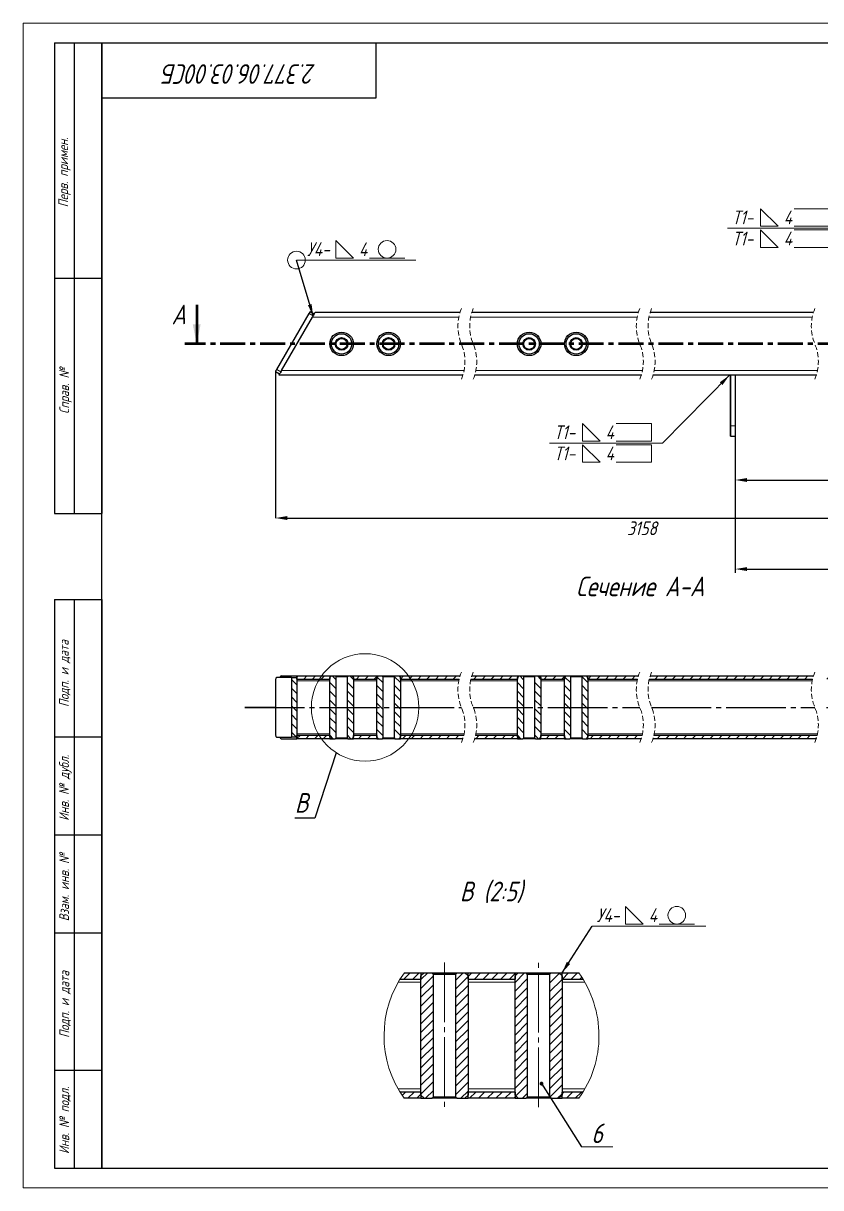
# Model space of a CAD drawing. Header units: millimetres. Extents: x 0 to 420, y -1 to 297.
# Drawn here: x 0 to 203.4, y 0 to 297 of the extents above; entities that cross this region are included whole.
import ezdxf

# ---------------------------------------------------------------- set-up
doc = ezdxf.new("R2010")
doc.units = ezdxf.units.MM
for name, pattern in [('SLD-Осевая', [19.05, 15.24, -1.27, 1.27, -1.27]), ('SLD-Сплошная', [0]), ('SLD-Тонкая-Толстая', [10.16, 6.35, -1.27, 1.27, -1.27]), ('SLD-Штриховая', [1.905, 1.27, -0.635])]:
    doc.linetypes.add(name, pattern=pattern)
doc.styles.add('SLDTEXTSTYLE0', font='', dxfattribs={"bigfont": 'bigfont'})
doc.styles.add('SLDTEXTSTYLE1', font='')
doc.styles.get('SLDTEXTSTYLE0').set_extended_font_data('ГОСТ тип А', italic=True)
doc.styles.get('SLDTEXTSTYLE1').set_extended_font_data('ГОСТ тип А', italic=True)
doc.dimstyles.new('ISO-25', dxfattribs={"dimtxt": 2.5, "dimasz": 2.5, "dimexe": 1.25, "dimexo": 0.625, "dimtad": 1, "dimtxsty": 'Standard', "dimcen": 2.5, "dimadec": 0, "dimazin": 0, "dimtfac": 1, "dimtmove": 0, "dimatfit": 3, "dimfxl": 1, "dimarcsym": 0})
doc.dimstyles.new('SLDDIMSTYLE0', dxfattribs={"dimtxt": 3.5, "dimasz": 3, "dimexe": 0, "dimexo": 0.0625, "dimgap": 0.875, "dimtad": 2, "dimdec": 0, "dimlfac": 5, "dimrnd": 1e-09, "dimzin": 12, "dimdsep": 46, "dimtxsty": 'SLDTEXTSTYLE1', "dimsah": 1, "dimcen": 0.09, "dimadec": 0, "dimazin": 3, "dimtfac": 1, "dimtofl": 0, "dimtmove": 0, "dimatfit": 3, "dimfxl": 1, "dimfrac": 2, "dimtolj": 1, "dimtzin": 12, "dimarcsym": 0})
doc.dimstyles.new('SLDDIMSTYLE2', dxfattribs={"dimtxt": 3.5, "dimasz": 3, "dimexe": 0, "dimexo": 0.0625, "dimgap": 0.875, "dimtad": 2, "dimdec": 1, "dimlfac": 5, "dimrnd": 1e-09, "dimzin": 12, "dimdsep": 46, "dimtxsty": 'SLDTEXTSTYLE1', "dimsah": 1, "dimcen": 0.09, "dimadec": 0, "dimazin": 3, "dimtfac": 1, "dimtofl": 0, "dimtmove": 0, "dimatfit": 3, "dimfxl": 1, "dimfrac": 2, "dimtolj": 1, "dimtzin": 12, "dimarcsym": 0})
doc.dimstyles.new('SLDDIMSTYLE3', dxfattribs={"dimtxt": 0.18, "dimasz": 1, "dimexe": 0, "dimexo": 0.0625, "dimgap": 0, "dimtad": 0, "dimtih": 1, "dimtoh": 1, "dimdec": 0, "dimrnd": 1e-09, "dimzin": 0, "dimdsep": 46, "dimtxsty": 'Standard', "dimblk1": 'DOT', "dimblk2": 'DOT', "dimsah": 1, "dimcen": 0.09, "dimadec": 0, "dimazin": 0, "dimtfac": 1, "dimtdec": 0, "dimtofl": 0, "dimtmove": 0, "dimatfit": 3, "dimldrblk": 'DOT', "dimfxl": 1, "dimfrac": 2, "dimtolj": 1, "dimtzin": 0, "dimarcsym": 0})
doc.dimstyles.new('SLDDIMSTYLE4', dxfattribs={"dimtxt": 0.18, "dimasz": 3, "dimexe": 0, "dimexo": 0.0625, "dimgap": 0, "dimtad": 0, "dimtih": 1, "dimtoh": 1, "dimdec": 0, "dimrnd": 1e-09, "dimzin": 0, "dimdsep": 46, "dimtxsty": 'Standard', "dimsah": 1, "dimcen": 0.09, "dimadec": 0, "dimazin": 0, "dimtfac": 3, "dimtdec": 0, "dimtofl": 0, "dimtmove": 0, "dimatfit": 3, "dimfxl": 1, "dimfrac": 2, "dimtolj": 1, "dimtzin": 0, "dimarcsym": 0})
doc.dimstyles.new('SLDDIMSTYLE6', dxfattribs={"dimtxt": 0.18, "dimasz": 3, "dimexe": 0, "dimexo": 0.0625, "dimgap": 0, "dimtad": 0, "dimtih": 1, "dimtoh": 1, "dimdec": 0, "dimrnd": 1e-09, "dimzin": 0, "dimdsep": 46, "dimtxsty": 'Standard', "dimblk1": 'NONE', "dimblk2": 'NONE', "dimsah": 1, "dimcen": 0.09, "dimadec": 0, "dimazin": 0, "dimtfac": 3, "dimtdec": 0, "dimtofl": 0, "dimtmove": 0, "dimatfit": 3, "dimldrblk": 'NONE', "dimfxl": 1, "dimfrac": 2, "dimtolj": 1, "dimtzin": 0, "dimarcsym": 0})

# ---------------------------------------------------------------- blocks, each defined once
blk = doc.blocks.new('SW_BROKEN_VIEW_0')
at = {"color": 0, "linetype": 'SLD-Сплошная'}
blk.add_line((0, 0), (0, -1.78), dxfattribs=at)
blk = doc.blocks.new('*D25')
at = {"color": 0, "linetype": 'SLD-Сплошная', "lineweight": -2, "transparency": 16777216}
for p, q in [((64.36, 206.33), (64.36, 170.81)), ((257.02, 202.96), (257.02, 170.81)), ((67.36, 170.81), (254.02, 170.81))]:
    blk.add_line(p, q, dxfattribs=at)
at = {"color": 0, "linetype": 'SLD-Сплошная', "transparency": 16777216}
for points in [[(67.36, 171.31), (67.36, 170.31), (64.36, 170.81)], [(254.02, 171.31), (254.02, 170.31), (257.02, 170.81)]]:
    blk.add_solid(points, dxfattribs=at)
at = {"layer": 'Defpoints', "color": 0, "linetype": 'SLD-Сплошная', "transparency": 16777216}
for p in [(64.36, 206.39), (257.02, 203.03), (257.02, 170.81)]:
    blk.add_point(p, dxfattribs=at)
at = {"color": 0, "linetype": 'SLD-Сплошная', "lineweight": 18, "transparency": 16777216, "insert": (157.83, 169.94), "char_height": 3.5, "attachment_point": 2, "style": 'SLDTEXTSTYLE1'}
blk.add_mtext('\\A1;3158', dxfattribs=at)
blk = doc.blocks.new('*D27')
at = {"color": 0, "linetype": 'SLD-Сплошная', "lineweight": -2, "transparency": 16777216}
for p, q in [((257.02, 202.96), (257.02, 180.51)), ((181.64, 194.27), (181.64, 180.51)), ((184.64, 180.51), (254.02, 180.51))]:
    blk.add_line(p, q, dxfattribs=at)
at = {"color": 0, "linetype": 'SLD-Сплошная', "transparency": 16777216}
for points in [[(184.64, 181.01), (184.64, 180.01), (181.64, 180.51)], [(254.02, 181.01), (254.02, 180.01), (257.02, 180.51)]]:
    blk.add_solid(points, dxfattribs=at)
at = {"layer": 'Defpoints', "color": 0, "linetype": 'SLD-Сплошная', "transparency": 16777216}
for p in [(257.02, 203.03), (181.64, 194.33), (257.02, 180.51)]:
    blk.add_point(p, dxfattribs=at)
at = {"color": 0, "linetype": 'SLD-Сплошная', "lineweight": 18, "transparency": 16777216, "insert": (226.43, 179.64), "char_height": 3.5, "attachment_point": 2, "style": 'SLDTEXTSTYLE1'}
blk.add_mtext('\\A1;1662', dxfattribs=at)
blk = doc.blocks.new('SW_SYMBOL_GWLD_FILL')
at = {"color": 0, "linetype": 'Continuous', "lineweight": 0}
for p, q in [((0, 0), (0, 1000)), ((0, 1000), (1000, 0)), ((1000, 0), (0, 0))]:
    blk.add_line(p, q, dxfattribs=at)
blk = doc.blocks.new('SW_SYMBOL_GWLD_NAA')
at = {"color": 0, "linetype": 'Continuous', "lineweight": 0}
for p, q in [((2000, 1000), (0, 1000)), ((2000, 0), (2000, 1000)), ((0, 0), (2000, 0))]:
    blk.add_line(p, q, dxfattribs=at)
blk = doc.blocks.new('SW_WELDSYMBOL_0')
at = {"color": 0, "linetype": 'SLD-Сплошная', "lineweight": 0}
blk.add_line((0, 0), (-28.84, 0), dxfattribs=at)
at = {"color": 0, "linetype": 'Continuous', "lineweight": 0, "xscale": 0.004497652582159625, "yscale": 0.004497652582159625, "zscale": 0.004497652582159625}
for name, p in [('SW_SYMBOL_GWLD_FILL', (-20.45, 0.5)), ('SW_SYMBOL_GWLD_NAA', (-11.87, 0.5)), ('SW_SYMBOL_GWLD_FILL', (-20.45, -4.9)), ('SW_SYMBOL_GWLD_NAA', (-11.87, -4.9))]:
    blk.add_blockref(name, p, dxfattribs=at)
at = {"color": 0, "linetype": 'Continuous', "lineweight": 0, "char_height": 3.5, "attachment_point": 1}
for s, insert, style in [('Т1-', (-27.66, 4.52), 'SLDTEXTSTYLE0'), ('4', (-14.54, 4.52), 'SLDTEXTSTYLE1'), ('Т1-', (-27.66, -0.88), 'SLDTEXTSTYLE0'), ('4', (-14.54, -0.88), 'SLDTEXTSTYLE1')]:
    blk.add_mtext(s, dxfattribs=dict(at, insert=insert, style=style))
blk = doc.blocks.new('SW_WELDSYMBOL_1')
at = {"color": 0, "linetype": 'SLD-Сплошная', "lineweight": 0}
blk.add_line((0, 0), (-28.84, 0), dxfattribs=at)
at = {"color": 0, "linetype": 'Continuous', "lineweight": 0, "xscale": 0.004497652582159625, "yscale": 0.004497652582159625, "zscale": 0.004497652582159625}
for name, p in [('SW_SYMBOL_GWLD_FILL', (-20.45, 0.5)), ('SW_SYMBOL_GWLD_NAA', (-11.87, 0.5)), ('SW_SYMBOL_GWLD_FILL', (-20.45, -4.9)), ('SW_SYMBOL_GWLD_NAA', (-11.87, -4.9))]:
    blk.add_blockref(name, p, dxfattribs=at)
at = {"color": 0, "linetype": 'Continuous', "lineweight": 0, "char_height": 3.5, "attachment_point": 1}
for s, insert, style in [('Т1-', (-27.66, 4.52), 'SLDTEXTSTYLE0'), ('4', (-14.54, 4.52), 'SLDTEXTSTYLE1'), ('Т1-', (-27.66, -0.88), 'SLDTEXTSTYLE0'), ('4', (-14.54, -0.88), 'SLDTEXTSTYLE1')]:
    blk.add_mtext(s, dxfattribs=dict(at, insert=insert, style=style))
blk = doc.blocks.new('SW_SYMBOL_GWLD_HEAT')
at = {"color": 0, "linetype": 'Continuous', "lineweight": 0}
blk.add_line((0, 0), (2000, 0), dxfattribs=at)
blk.add_circle((1000, 500), 500, dxfattribs=at)
blk = doc.blocks.new('SW_WELDSYMBOL_2')
at = {"color": 0, "linetype": 'SLD-Сплошная', "lineweight": 0}
blk.add_line((30.48, 0), (0, 0), dxfattribs=at)
blk.add_circle((0, 0), 2.25, dxfattribs=at)
at = {"color": 0, "linetype": 'Continuous', "lineweight": 0, "xscale": 0.004497652582159625, "yscale": 0.004497652582159625, "zscale": 0.004497652582159625}
for name, p in [('SW_SYMBOL_GWLD_FILL', (10.03, 0.5)), ('SW_SYMBOL_GWLD_HEAT', (18.61, 0.5))]:
    blk.add_blockref(name, p, dxfattribs=at)
at = {"color": 0, "linetype": 'Continuous', "lineweight": 0, "char_height": 3.5, "attachment_point": 1}
for s, insert, style in [('У4-', (2.69, 4.52), 'SLDTEXTSTYLE0'), ('4', (15.94, 4.52), 'SLDTEXTSTYLE1')]:
    blk.add_mtext(s, dxfattribs=dict(at, insert=insert, style=style))
blk = doc.blocks.new('SW_BROKEN_VIEW_1')
at = {"color": 0, "linetype": 'SLD-Осевая'}
for p, q in [((0, 0), (-7.82, 0)), ((-7.82, 0), (47.42, 0)), ((50.42, 0), (92.92, 0)), ((95.92, 0), (137.57, 0)), ((140.57, 0), (199.55, 0))]:
    blk.add_line(p, q, dxfattribs=at)
blk = doc.blocks.new('_None')
blk = doc.blocks.new('SW_HATCH_0')
at = {"color": 0, "linetype": 'SLD-Сплошная', "lineweight": 18}
for p, q in [((51.52, 31.84), (50.35, 33)), ((29.47, 16), (43.48, 30.01)), ((30.59, 16), (45.39, 30.79)), ((31.72, 16), (47.29, 31.58)), ((32.84, 16), (48.84, 32)), ((33.96, 16), (49.96, 32)), ((35.08, 16), (50.32, 31.23)), ((36.21, 16), (50.32, 30.11)), ((51.52, 29.59), (50.34, 30.77)), ((24.98, 16), (35.85, 26.86)), ((26.1, 16), (37.75, 27.65)), ((27.23, 16), (39.66, 28.44)), ((28.35, 16), (41.57, 29.22)), ((37.33, 16), (50.32, 28.99)), ((38.45, 16), (50.32, 27.87)), ((39.57, 16), (50.32, 26.74)), ((51.52, 27.35), (50.34, 28.53)), ((21.61, 16), (30.12, 24.51)), ((22.74, 16), (32.03, 25.29)), ((23.86, 16), (33.94, 26.08)), ((40.7, 16), (50.32, 25.62)), ((41.82, 16), (50.32, 24.5)), ((51.52, 25.1), (50.34, 26.28)), ((51.52, 22.86), (50.34, 24.04)), ((17.12, 16), (22.49, 21.36)), ((18.25, 16), (24.4, 22.15)), ((19.37, 16), (26.3, 22.94)), ((20.49, 16), (28.21, 23.72)), ((42.94, 16), (50.32, 23.38)), ((44.06, 16), (50.32, 22.25)), ((45.19, 16), (50.32, 21.13)), ((51.52, 20.61), (50.34, 21.79)), ((14.32, 16.56), (16.76, 19.01)), ((14.43, 17.8), (14.84, 18.21)), ((14.88, 16), (18.67, 19.79)), ((16, 16), (20.58, 20.58)), ((46.31, 16), (50.32, 20.01)), ((51.52, 18.37), (50.34, 19.55)), ((-135.68, 13.74), (-137.07, 15.13)), ((-135.68, 15.73), (-135.41, 16)), ((-133.96, 15.2), (-133.16, 16)), ((-131.72, 15.2), (-130.92, 16)), ((-129.47, 15.2), (-128.67, 16)), ((-125.7, 14.99), (-126.71, 16)), ((-121.3, 15.08), (-122.22, 16)), ((-120.49, 15.2), (-119.69, 16)), ((-118.25, 15.2), (-117.45, 16)), ((-116, 15.2), (-115.3, 15.9)), ((-113.7, 14.21), (-115.19, 15.71)), ((-109.3, 14.3), (-110.85, 15.85)), ((-109.27, 15.2), (-108.47, 16)), ((-107.02, 15.2), (-106.22, 16)), ((-104.78, 15.2), (-103.98, 16)), ((-102.53, 15.2), (-101.73, 16)), ((-100.29, 15.2), (-99.49, 16)), ((-98.04, 15.2), (-97.24, 16)), ((-95.8, 15.2), (-95, 16)), ((-90.59, 15.2), (-89.79, 16)), ((-88.35, 15.2), (-87.55, 16)), ((-86.1, 15.2), (-85.3, 16)), ((-83.86, 15.2), (-83.06, 16)), ((-81.61, 15.2), (-80.81, 16)), ((-77.85, 15), (-78.85, 16)), ((-73.45, 15.09), (-74.36, 16)), ((-72.63, 15.2), (-71.83, 16)), ((-70.39, 15.2), (-69.59, 16)), ((-68.14, 15.2), (-67.45, 15.89)), ((-65.85, 14.22), (-67.34, 15.71)), ((-61.45, 14.31), (-62.99, 15.86)), ((-61.41, 15.2), (-60.61, 16)), ((-59.16, 15.2), (-58.36, 16)), ((-56.92, 15.2), (-56.12, 16)), ((-54.67, 15.2), (-53.87, 16)), ((-52.43, 15.2), (-51.63, 16)), ((-50.18, 15.2), (-49.38, 16)), ((-44.33, 15.2), (-43.53, 16)), ((-42.08, 15.2), (-41.28, 16)), ((-39.84, 15.2), (-39.04, 16)), ((-37.59, 15.2), (-36.79, 16)), ((-35.35, 15.2), (-34.55, 16)), ((-33.1, 15.2), (-32.3, 16)), ((-30.86, 15.2), (-30.06, 16)), ((-28.61, 15.2), (-27.81, 16)), ((-26.37, 15.2), (-25.57, 16)), ((-24.12, 15.2), (-23.32, 16)), ((-21.88, 15.2), (-21.08, 16)), ((-19.63, 15.2), (-18.83, 16)), ((-17.39, 15.2), (-16.59, 16)), ((-15.14, 15.2), (-14.34, 16)), ((-12.9, 15.2), (-12.1, 16)), ((-10.65, 15.2), (-9.85, 16)), ((-8.41, 15.2), (-7.61, 16)), ((-6.16, 15.2), (-5.36, 16)), ((-0.52, 15.2), (0.28, 16)), ((1.73, 15.2), (2.53, 16)), ((3.97, 15.2), (4.77, 16)), ((6.22, 15.2), (7.02, 16)), ((8.46, 15.2), (9.26, 16)), ((10.71, 15.2), (11.51, 16)), ((12.95, 15.2), (13.75, 16)), ((15.2, 15.2), (16, 16)), ((17.45, 15.2), (18.25, 16)), ((19.69, 15.2), (20.49, 16)), ((21.94, 15.2), (22.74, 16)), ((24.18, 15.2), (24.98, 16)), ((26.43, 15.2), (27.23, 16)), ((28.67, 15.2), (29.47, 16)), ((30.92, 15.2), (31.72, 16)), ((33.16, 15.2), (33.96, 16)), ((35.41, 15.2), (36.21, 16)), ((37.65, 15.2), (38.45, 16)), ((39.9, 15.2), (40.7, 16)), ((42.14, 15.2), (42.94, 16)), ((44.39, 15.2), (45.19, 16)), ((46.63, 15.2), (47.43, 16)), ((48.88, 15.2), (49.68, 16)), ((51.52, 16.12), (50.32, 17.32)), ((51.52, 13.88), (50.34, 15.06)), ((-135.68, 11.5), (-137.07, 12.88)), ((-125.7, 12.74), (-127.3, 14.34)), ((-125.7, 10.5), (-127.3, 12.1)), ((-121.3, 12.83), (-122.9, 14.43)), ((-121.3, 10.59), (-122.9, 12.19)), ((-113.7, 11.97), (-115.3, 13.57)), ((-109.3, 12.06), (-110.9, 13.66)), ((-77.85, 12.75), (-79.45, 14.35)), ((-77.85, 10.51), (-79.45, 12.11)), ((-73.45, 12.84), (-75.05, 14.44)), ((-73.45, 10.6), (-75.05, 12.2)), ((-65.85, 11.98), (-67.45, 13.58)), ((-61.45, 12.07), (-63.05, 13.67)), ((51.52, 11.63), (50.34, 12.81)), ((-135.68, 9.25), (-137.07, 10.64)), ((-125.7, 8.25), (-127.3, 9.85)), ((-121.3, 8.34), (-122.9, 9.94)), ((-113.7, 9.72), (-115.3, 11.32)), ((-113.7, 7.48), (-115.3, 9.08)), ((-109.3, 9.81), (-110.9, 11.41)), ((-109.3, 7.57), (-110.9, 9.17)), ((-77.85, 8.26), (-79.45, 9.86)), ((-73.45, 8.35), (-75.05, 9.95)), ((-65.85, 9.73), (-67.45, 11.33)), ((-65.85, 7.49), (-67.45, 9.09)), ((-61.45, 9.82), (-63.05, 11.42)), ((-61.45, 7.58), (-63.05, 9.18)), ((51.52, 9.39), (50.34, 10.57)), ((-135.68, 7.01), (-137.07, 8.39)), ((-135.68, 4.76), (-137.07, 6.15)), ((-125.7, 6.01), (-127.3, 7.61)), ((-121.3, 6.1), (-122.9, 7.7)), ((-113.7, 5.23), (-115.3, 6.83)), ((-109.3, 5.32), (-110.9, 6.92)), ((-77.85, 6.02), (-79.45, 7.62)), ((-73.45, 6.11), (-75.05, 7.71)), ((-65.85, 5.24), (-67.45, 6.84)), ((-61.45, 5.33), (-63.05, 6.93)), ((51.52, 7.14), (50.34, 8.32)), ((51.52, 4.89), (50.34, 6.07)), ((-135.68, 2.52), (-137.07, 3.9)), ((-125.7, 3.76), (-127.3, 5.36)), ((-125.7, 1.52), (-127.3, 3.12)), ((-121.3, 3.85), (-122.9, 5.45)), ((-121.3, 1.61), (-122.9, 3.21)), ((-113.7, 2.99), (-115.3, 4.59)), ((-109.3, 3.08), (-110.9, 4.68)), ((-77.85, 3.77), (-79.45, 5.37)), ((-77.85, 1.53), (-79.45, 3.13)), ((-73.45, 3.86), (-75.05, 5.46)), ((-73.45, 1.62), (-75.05, 3.22)), ((-65.85, 3), (-67.45, 4.6)), ((-61.45, 3.09), (-63.05, 4.69)), ((51.52, 2.65), (50.34, 3.83)), ((-135.81, 0.4), (-137.07, 1.66)), ((-135.68, 0.01), (-134.89, 0.8)), ((-133.45, 0), (-132.65, 0.8)), ((-131.2, 0), (-130.4, 0.8)), ((-128.96, 0), (-128.16, 0.8)), ((-126.43, 0), (-127.3, 0.87)), ((-121.94, 0), (-122.9, 0.96)), ((-119.98, 0), (-119.18, 0.8)), ((-117.73, 0), (-116.93, 0.8)), ((-115.49, 0), (-115.3, 0.19)), ((-113.7, 0.74), (-115.3, 2.34)), ((-109.3, 0.83), (-110.9, 2.43)), ((-108.75, 0), (-107.95, 0.8)), ((-106.51, 0), (-105.71, 0.8)), ((-104.26, 0), (-103.46, 0.8)), ((-102.02, 0), (-101.22, 0.8)), ((-99.77, 0), (-98.97, 0.8)), ((-97.53, 0), (-96.73, 0.8)), ((-95.28, 0), (-94.48, 0.8)), ((-90.08, 0), (-89.28, 0.8)), ((-87.83, 0), (-87.03, 0.8)), ((-85.59, 0), (-84.79, 0.8)), ((-83.34, 0), (-82.54, 0.8)), ((-81.1, 0), (-80.3, 0.8)), ((-78.57, 0), (-79.45, 0.88)), ((-74.08, 0), (-75.05, 0.97)), ((-72.12, 0), (-71.32, 0.8)), ((-69.87, 0), (-69.07, 0.8)), ((-67.63, 0), (-67.45, 0.18)), ((-65.85, 0.75), (-67.45, 2.35)), ((-61.45, 0.84), (-63.05, 2.44)), ((-60.89, 0), (-60.09, 0.8)), ((-58.65, 0), (-57.85, 0.8)), ((-56.4, 0), (-55.6, 0.8)), ((-54.16, 0), (-53.36, 0.8)), ((-51.91, 0), (-51.11, 0.8)), ((-49.67, 0), (-48.87, 0.8)), ((-43.81, 0), (-43.01, 0.8)), ((-41.57, 0), (-40.77, 0.8)), ((-39.32, 0), (-38.52, 0.8)), ((-37.08, 0), (-36.28, 0.8)), ((-34.83, 0), (-34.03, 0.8)), ((-32.59, 0), (-31.79, 0.8)), ((-30.34, 0), (-29.54, 0.8)), ((-28.1, 0), (-27.3, 0.8)), ((-25.85, 0), (-25.05, 0.8)), ((-23.61, 0), (-22.81, 0.8)), ((-21.36, 0), (-20.56, 0.8)), ((-19.12, 0), (-18.32, 0.8)), ((-16.87, 0), (-16.07, 0.8)), ((-14.63, 0), (-13.83, 0.8)), ((-12.38, 0), (-11.58, 0.8)), ((-10.14, 0), (-9.34, 0.8)), ((-7.89, 0), (-7.09, 0.8)), ((-5.65, 0), (-4.85, 0.8)), ((-3.4, 0), (-3.12, 0.28)), ((0, 0), (0.8, 0.8)), ((2.25, 0), (3.05, 0.8)), ((4.49, 0), (5.29, 0.8)), ((6.74, 0), (7.54, 0.8)), ((8.98, 0), (9.78, 0.8)), ((11.23, 0), (12.03, 0.8)), ((13.47, 0), (14.27, 0.8)), ((14.32, -0.28), (14.59, 0)), ((14.32, -1.4), (15.72, 0)), ((14.71, -2.13), (16.84, 0)), ((15.48, -2.48), (17.96, 0)), ((15.72, 0), (16.52, 0.8)), ((16.28, -2.81), (19.08, 0)), ((17.07, -3.13), (20.21, 0)), ((17.87, -3.46), (21.33, 0)), ((17.96, 0), (18.76, 0.8)), ((18.66, -3.79), (22.45, 0)), ((19.46, -4.12), (23.57, 0)), ((20.21, 0), (21.01, 0.8)), ((20.25, -4.44), (24.7, 0)), ((21.05, -4.77), (25.82, 0)), ((21.84, -5.1), (26.94, 0)), ((22.45, 0), (23.25, 0.8)), ((22.64, -5.43), (28.06, 0)), ((23.43, -5.75), (29.19, 0)), ((24.23, -6.08), (30.31, 0)), ((24.7, 0), (25.5, 0.8)), ((25.02, -6.41), (31.43, 0)), ((25.82, -6.74), (32.55, 0)), ((26.61, -7.06), (33.68, 0)), ((26.94, 0), (27.74, 0.8)), ((27.41, -7.39), (34.8, 0)), ((28.2, -7.72), (35.92, 0)), ((29, -8.05), (37.04, 0)), ((29.19, 0), (29.99, 0.8)), ((29.79, -8.37), (38.17, 0)), ((30.59, -8.7), (39.29, 0)), ((31.38, -9.03), (40.41, 0)), ((31.43, 0), (32.23, 0.8)), ((32.18, -9.36), (41.53, 0)), ((32.97, -9.68), (42.66, 0)), ((33.68, 0), (34.48, 0.8)), ((33.77, -10.01), (43.78, 0)), ((34.56, -10.34), (44.9, 0)), ((35.36, -10.66), (46.02, 0)), ((35.92, 0), (36.72, 0.8)), ((36.15, -10.99), (47.15, 0)), ((38.17, 0), (38.97, 0.8)), ((40.41, 0), (41.21, 0.8)), ((42.66, 0), (43.46, 0.8)), ((44.9, 0), (45.7, 0.8)), ((47.15, 0), (47.95, 0.8)), ((49.39, 0), (50.19, 0.8)), ((51.52, 0.4), (50.34, 1.58)), ((36.95, -11.32), (47.79, -0.48)), ((37.74, -11.65), (48.35, -1.04)), ((38.54, -11.97), (48.92, -1.6)), ((39.33, -12.3), (49.48, -2.16)), ((40.13, -12.63), (50.04, -2.72)), ((51.52, -1.84), (50.32, -0.64)), ((51.52, -4.09), (50.32, -2.89)), ((40.93, -12.96), (50.32, -3.57)), ((41.72, -13.28), (50.32, -4.69)), ((42.52, -13.61), (50.32, -5.81)), ((51.52, -6.33), (50.34, -5.15)), ((43.31, -13.94), (50.32, -6.93)), ((44.11, -14.27), (50.32, -8.06)), ((51.52, -8.58), (50.34, -7.4)), ((44.9, -14.59), (50.32, -9.18)), ((45.7, -14.92), (50.32, -10.3)), ((46.49, -15.25), (50.32, -11.42)), ((51.52, -10.82), (50.34, -9.64)), ((47.29, -15.58), (50.32, -12.55)), ((48.08, -15.9), (50.32, -13.67)), ((49.11, -16), (50.32, -14.79)), ((51.52, -13.07), (50.34, -11.89)), ((51.52, -15.31), (50.34, -14.13)), ((50.23, -16), (50.32, -15.91)), ((50.96, -17), (50.32, -16.36))]:
    blk.add_line(p, q, dxfattribs=at)
blk = doc.blocks.new('SW_HATCH_1')
at = {"color": 0, "linetype": 'SLD-Сплошная', "lineweight": 18}
for p, q in [((0, 0), (1.6, 1.6)), ((2.25, 0), (3.85, 1.6)), ((4.35, -0.14), (6.09, 1.6)), ((4.35, -2.39), (7.55, 0.81)), ((13.15, -0.32), (15.07, 1.6)), ((13.15, -2.57), (16.35, 0.63)), ((16.35, 0.63), (17.32, 1.6)), ((17.96, 0), (19.56, 1.6)), ((20.21, 0), (21.81, 1.6)), ((22.45, 0), (24.05, 1.6)), ((24.7, 0), (26.3, 1.6)), ((26.94, 0), (28.35, 1.4)), ((28.35, -0.84), (30.79, 1.6)), ((28.35, -3.09), (31.55, 0.11)), ((37.15, -1.02), (39.66, 1.49)), ((40.41, 0), (42.01, 1.6)), ((42.66, 0), (44.26, 1.6)), ((44.9, 0), (45.36, 0.46)), ((4.35, -4.63), (7.55, -1.43)), ((13.15, -4.81), (16.35, -1.61)), ((28.35, -5.33), (31.55, -2.13)), ((37.15, -3.27), (40.35, -0.07)), ((37.15, -5.51), (40.35, -2.31)), ((4.35, -6.88), (7.55, -3.68)), ((4.35, -9.12), (7.55, -5.92)), ((13.15, -7.06), (16.35, -3.86)), ((28.35, -7.58), (31.55, -4.38)), ((37.15, -7.76), (40.35, -4.56)), ((4.35, -11.37), (7.55, -8.17)), ((13.15, -9.3), (16.35, -6.1)), ((13.15, -11.55), (16.35, -8.35)), ((28.35, -9.82), (31.55, -6.62)), ((28.35, -12.07), (31.55, -8.87)), ((37.15, -10), (40.35, -6.8)), ((4.35, -13.61), (7.55, -10.41)), ((13.15, -13.8), (16.35, -10.6)), ((28.35, -14.31), (31.55, -11.11)), ((37.15, -12.25), (40.35, -9.05)), ((37.15, -14.49), (40.35, -11.29)), ((4.35, -15.86), (7.55, -12.66)), ((13.15, -16.04), (16.35, -12.84)), ((28.35, -16.56), (31.55, -13.36)), ((37.15, -16.74), (40.35, -13.54)), ((4.35, -18.1), (7.55, -14.9)), ((4.35, -20.35), (7.55, -17.15)), ((13.15, -18.29), (16.35, -15.09)), ((13.15, -20.53), (16.35, -17.33)), ((28.35, -18.8), (31.55, -15.6)), ((37.15, -18.98), (40.35, -15.78)), ((4.35, -22.6), (7.55, -19.4)), ((13.15, -22.78), (16.35, -19.58)), ((28.35, -21.05), (31.55, -17.85)), ((28.35, -23.29), (31.55, -20.09)), ((37.15, -21.23), (40.35, -18.03)), ((37.15, -23.47), (40.35, -20.27)), ((4.35, -24.84), (7.55, -21.64)), ((13.15, -25.02), (16.35, -21.82)), ((28.35, -25.54), (31.55, -22.34)), ((37.15, -25.72), (40.35, -22.52)), ((4.35, -27.09), (7.55, -23.89)), ((4.35, -29.33), (7.55, -26.13)), ((13.15, -27.27), (16.35, -24.07)), ((13.15, -29.51), (16.35, -26.31)), ((28.35, -27.78), (31.55, -24.58)), ((37.15, -27.96), (40.35, -24.76)), ((-0.47, -29.66), (0.39, -28.8)), ((1.03, -30.4), (2.63, -28.8)), ((3.28, -30.4), (4.35, -29.33)), ((5.52, -30.4), (7.55, -28.38)), ((14.5, -30.4), (16.35, -28.56)), ((16.75, -30.4), (18.35, -28.8)), ((18.99, -30.4), (20.59, -28.8)), ((21.24, -30.4), (22.84, -28.8)), ((23.48, -30.4), (25.08, -28.8)), ((25.73, -30.4), (27.33, -28.8)), ((28.56, -29.81), (31.55, -26.83)), ((30.22, -30.4), (31.55, -29.07)), ((37.25, -30.1), (40.35, -27.01)), ((39.2, -30.4), (40.35, -29.25)), ((40.35, -29.25), (40.8, -28.8)), ((41.44, -30.4), (43.04, -28.8)), ((43.69, -30.4), (45.29, -28.8)), ((27.97, -30.4), (28.35, -30.03))]:
    blk.add_line(p, q, dxfattribs=at)
blk = doc.blocks.new('SW_NOTE_0_6')
at = {"color": 0, "linetype": 'SLD-Сплошная', "lineweight": 0}
for p, q in [((0, 0.04), (8, 0.04)), ((8, 0.04), (0, 0.04)), ((0, 0.04), (8, 0.04)), ((8, 0.04), (0, 0.04)), ((0, 0.04), (8, 0.04)), ((8, 0.04), (0, 0.04))]:
    blk.add_line(p, q, dxfattribs=at)
at = {"color": 0, "linetype": 'Continuous', "lineweight": 0, "insert": (3.97, 5.95), "char_height": 5, "attachment_point": 2, "style": 'SLDTEXTSTYLE1'}
blk.add_mtext('6', dxfattribs=at)
blk = doc.blocks.new('_Dot')
at = {"color": 0, "linetype": 'ByBlock', "lineweight": -2}
blk.add_line((-0.5, 0), (-1, 0), dxfattribs=at)
at = {"color": 0, "linetype": 'ByBlock', "const_width": 0.5}
blk.add_lwpolyline([(-0.25, 0, 1), (0.25, 0, 1)], format="xyb", close=True, dxfattribs=at)
blk = doc.blocks.new('SW_WELDSYMBOL_3')
at = {"color": 0, "linetype": 'SLD-Сплошная', "lineweight": 0}
blk.add_line((28.98, 0), (0, 0), dxfattribs=at)
at = {"color": 0, "linetype": 'Continuous', "lineweight": 0, "xscale": 0.004497652582159625, "yscale": 0.004497652582159625, "zscale": 0.004497652582159625}
for name, p in [('SW_SYMBOL_GWLD_FILL', (8.53, 0.5)), ('SW_SYMBOL_GWLD_HEAT', (17.11, 0.5))]:
    blk.add_blockref(name, p, dxfattribs=at)
at = {"color": 0, "linetype": 'Continuous', "lineweight": 0, "char_height": 3.5, "attachment_point": 1}
for s, insert, style in [('У4-', (1.19, 4.52), 'SLDTEXTSTYLE0'), ('4', (14.44, 4.52), 'SLDTEXTSTYLE1')]:
    blk.add_mtext(s, dxfattribs=dict(at, insert=insert, style=style))
blk = doc.blocks.new('*D28')
at = {"color": 0, "lineweight": -2, "transparency": 16777216}
for p, q in [((181.64, 180.51), (181.64, 156.8)), ((257.02, 180.51), (257.02, 156.8)), ((184.64, 157.8), (254.02, 157.8))]:
    blk.add_line(p, q, dxfattribs=at)
at = {"color": 0, "transparency": 16777216}
for points in [[(184.64, 158.3), (184.64, 157.3), (181.64, 157.8)], [(254.02, 158.3), (254.02, 157.3), (257.02, 157.8)]]:
    blk.add_solid(points, dxfattribs=at)
at = {"layer": 'Defpoints', "color": 0, "transparency": 16777216}
for p in [(181.64, 180.51), (257.02, 180.51), (257.02, 157.8)]:
    blk.add_point(p, dxfattribs=at)
at = {"color": 0, "transparency": 16777216, "insert": (219.33, 161.88), "char_height": 3.5, "attachment_point": 5}
blk.add_mtext('75,4', dxfattribs=at)

msp = doc.modelspace()

# ---------------------------------------------------------------- linework, layer by layer
at = {"color": 7, "linetype": 'SLD-Сплошная', "lineweight": 18}
for p, q in [((0, 297), (420, 297)), ((0, 297), (0, 0)), ((0, 0), (420, 0))]:
    msp.add_line(p, q, dxfattribs=at)
at = {"color": 7, "linetype": 'SLD-Сплошная', "lineweight": 25}
for p, q in [((8, 292), (20, 292)), ((8, 292), (8, 172)), ((13, 292), (13, 172)), ((20, 5), (20, 292)), ((20, 292), (415, 292)), ((20, 278), (20, 292)), ((20, 292), (90, 292)), ((20, 292), (20, 172)), ((90, 278), (90, 292)), ((90, 292), (157, 292)), ((20, 278), (90, 278)), ((8, 232), (20, 232)), ((64.661, 208.691), (72.898, 222.959)), ((73.198, 223.479), (74.238, 222.879)), ((111.412, 223.225), (74.438, 223.225)), ((156.917, 223.225), (114.412, 223.225)), ((201.564, 223.225), (159.917, 223.225)), ((65.893, 208.425), (73.745, 222.025)), ((64.361, 208.172), (65.4, 207.572)), ((112.141, 207.225), (65.2, 207.225)), ((157.645, 207.225), (115.141, 207.225)), ((180.441, 207.225), (160.645, 207.225)), ((180.441, 207.225), (180.441, 194.329)), ((181.641, 207.225), (180.441, 207.225)), ((180.441, 194.329), (180.441, 207.225)), ((202.292, 207.225), (181.641, 207.225)), ((181.641, 207.225), (181.641, 194.329)), ((180.441, 191.725), (181.641, 191.725)), ((8, 172), (20, 172)), ((8, 150), (20, 150)), ((8, 150), (8, 5)), ((13, 150), (13, 5)), ((20, 150), (20, 5)), ((64.361, 129.526), (64.361, 115.526)), ((68.433, 130.126), (64.661, 130.126)), ((65.893, 130.526), (69.819, 130.526)), ((68.433, 130.126), (68.433, 114.926)), ((68.433, 130.126), (69.819, 130.126)), ((69.819, 129.726), (69.819, 130.526)), ((69.819, 130.526), (78.2, 130.526)), ((69.819, 130.126), (69.819, 114.926)), ((69.819, 129.726), (78.2, 129.726)), ((78.6, 130.526), (78.2, 130.126)), ((78.2, 130.526), (78.2, 129.726)), ((78.2, 130.526), (78.6, 130.526)), ((78.2, 114.926), (78.2, 130.126)), ((78.6, 130.526), (79.6, 130.526)), ((79.8, 130.326), (79.6, 130.526)), ((79.6, 130.526), (82.8, 130.526)), ((82.6, 130.326), (79.8, 130.326)), ((79.8, 114.726), (79.8, 130.326)), ((82.8, 130.526), (82.6, 130.326)), ((82.6, 130.326), (82.6, 114.726)), ((82.8, 130.526), (83.8, 130.526)), ((84.2, 130.126), (83.8, 130.526)), ((83.8, 130.526), (84.2, 130.526)), ((84.2, 129.726), (84.2, 130.526)), ((84.2, 130.526), (90.2, 130.526)), ((84.2, 130.126), (84.2, 114.926)), ((84.2, 129.726), (90.2, 129.726)), ((90.6, 130.526), (90.2, 130.126)), ((90.2, 130.526), (90.2, 129.726)), ((90.2, 130.526), (90.6, 130.526)), ((90.2, 114.926), (90.2, 130.126)), ((90.6, 130.526), (91.6, 130.526)), ((91.8, 130.326), (91.6, 130.526)), ((91.6, 130.526), (94.8, 130.526)), ((94.6, 130.326), (91.8, 130.326)), ((91.8, 114.726), (91.8, 130.326)), ((94.8, 130.526), (94.6, 130.326)), ((94.6, 130.326), (94.6, 114.726)), ((94.8, 130.526), (95.8, 130.526)), ((96.2, 130.126), (95.8, 130.526)), ((95.8, 130.526), (96.2, 130.526)), ((96.2, 129.726), (96.2, 130.526)), ((96.2, 130.526), (111.412, 130.526)), ((96.2, 130.126), (96.2, 114.926)), ((96.2, 129.726), (111.192, 129.726)), ((114.192, 129.726), (126.051, 129.726)), ((114.412, 130.526), (126.051, 130.526)), ((126.451, 130.526), (126.051, 130.126)), ((126.051, 130.526), (126.051, 129.726)), ((126.051, 130.526), (126.451, 130.526)), ((126.051, 114.926), (126.051, 130.126)), ((126.451, 130.526), (127.451, 130.526)), ((127.651, 130.326), (127.451, 130.526)), ((127.451, 130.526), (130.651, 130.526)), ((130.451, 130.326), (127.651, 130.326)), ((127.651, 114.726), (127.651, 130.326)), ((130.651, 130.526), (130.451, 130.326)), ((130.451, 130.326), (130.451, 114.726)), ((130.651, 130.526), (131.651, 130.526)), ((132.051, 130.126), (131.651, 130.526)), ((131.651, 130.526), (132.051, 130.526)), ((132.051, 129.726), (132.051, 130.526)), ((132.051, 130.526), (138.051, 130.526)), ((132.051, 130.126), (132.051, 114.926)), ((132.051, 129.726), (138.051, 129.726)), ((138.451, 130.526), (138.051, 130.126)), ((138.051, 130.526), (138.051, 129.726)), ((138.051, 130.526), (138.451, 130.526)), ((138.051, 114.926), (138.051, 130.126)), ((138.451, 130.526), (139.451, 130.526)), ((139.651, 130.326), (139.451, 130.526)), ((139.451, 130.526), (142.651, 130.526)), ((139.651, 114.726), (139.651, 130.326)), ((142.451, 130.326), (139.651, 130.326)), ((142.651, 130.526), (142.451, 130.326)), ((142.451, 130.326), (142.451, 114.726)), ((142.651, 130.526), (143.651, 130.526)), ((144.051, 130.126), (143.651, 130.526)), ((143.651, 130.526), (144.051, 130.526)), ((144.051, 129.726), (144.051, 130.526)), ((144.051, 130.526), (156.917, 130.526)), ((144.051, 130.126), (144.051, 114.926)), ((144.051, 129.726), (156.697, 129.726)), ((159.697, 129.726), (201.344, 129.726)), ((159.917, 130.526), (201.564, 130.526)), ((8, 115), (20, 115)), ((64.661, 114.926), (68.433, 114.926)), ((65.893, 114.526), (69.819, 114.526)), ((69.819, 114.926), (68.433, 114.926)), ((69.819, 114.526), (69.819, 115.326)), ((78.2, 115.326), (69.819, 115.326)), ((78.2, 114.526), (69.819, 114.526)), ((78.2, 115.326), (78.2, 114.526)), ((78.2, 114.926), (78.6, 114.526)), ((78.2, 114.526), (78.6, 114.526)), ((78.6, 114.526), (79.6, 114.526)), ((79.6, 114.526), (79.8, 114.726)), ((82.8, 114.526), (79.6, 114.526)), ((79.8, 114.726), (82.6, 114.726)), ((82.6, 114.726), (82.8, 114.526)), ((82.8, 114.526), (83.8, 114.526)), ((83.8, 114.526), (84.2, 114.926)), ((83.8, 114.526), (84.2, 114.526)), ((84.2, 114.526), (84.2, 115.326)), ((90.2, 115.326), (84.2, 115.326)), ((90.2, 114.526), (84.2, 114.526)), ((90.2, 115.326), (90.2, 114.526)), ((90.2, 114.926), (90.6, 114.526)), ((90.2, 114.526), (90.6, 114.526)), ((90.6, 114.526), (91.6, 114.526)), ((91.6, 114.526), (91.8, 114.726)), ((94.8, 114.526), (91.6, 114.526)), ((91.8, 114.726), (94.6, 114.726)), ((94.6, 114.726), (94.8, 114.526)), ((94.8, 114.526), (95.8, 114.526)), ((95.8, 114.526), (96.2, 114.926)), ((95.8, 114.526), (96.2, 114.526)), ((96.2, 114.526), (96.2, 115.326)), ((112.361, 115.326), (96.2, 115.326)), ((112.141, 114.526), (96.2, 114.526)), ((126.051, 114.526), (115.141, 114.526)), ((126.051, 115.326), (115.361, 115.326)), ((126.051, 115.326), (126.051, 114.526)), ((126.051, 114.926), (126.451, 114.526)), ((126.051, 114.526), (126.451, 114.526)), ((126.451, 114.526), (127.451, 114.526)), ((127.451, 114.526), (127.651, 114.726)), ((130.651, 114.526), (127.451, 114.526)), ((127.651, 114.726), (130.451, 114.726)), ((130.451, 114.726), (130.651, 114.526)), ((130.651, 114.526), (131.651, 114.526)), ((131.651, 114.526), (132.051, 114.926)), ((131.651, 114.526), (132.051, 114.526)), ((132.051, 114.526), (132.051, 115.326)), ((138.051, 115.326), (132.051, 115.326)), ((138.051, 114.526), (132.051, 114.526)), ((138.051, 115.326), (138.051, 114.526)), ((138.051, 114.926), (138.451, 114.526)), ((138.051, 114.526), (138.451, 114.526)), ((138.451, 114.526), (139.451, 114.526)), ((139.451, 114.526), (139.651, 114.726)), ((142.651, 114.526), (139.451, 114.526)), ((139.651, 114.726), (142.451, 114.726)), ((142.451, 114.726), (142.651, 114.526)), ((142.651, 114.526), (143.651, 114.526)), ((143.651, 114.526), (144.051, 114.926)), ((143.651, 114.526), (144.051, 114.526)), ((144.051, 114.526), (144.051, 115.326)), ((157.865, 115.326), (144.051, 115.326)), ((157.645, 114.526), (144.051, 114.526)), ((202.292, 114.526), (160.645, 114.526)), ((202.512, 115.326), (160.865, 115.326)), ((8, 90), (20, 90)), ((8, 65), (20, 65)), ((97.21, 54.81), (101.451, 54.81)), ((102.251, 54.81), (101.451, 54.01)), ((101.451, 54.81), (101.451, 53.21)), ((101.451, 54.81), (102.251, 54.81)), ((101.451, 23.61), (101.451, 54.01)), ((102.251, 54.81), (104.251, 54.81)), ((104.651, 54.41), (104.251, 54.81)), ((104.251, 54.81), (110.651, 54.81)), ((110.251, 54.41), (104.651, 54.41)), ((104.651, 23.21), (104.651, 54.41)), ((110.651, 54.81), (110.251, 54.41)), ((110.251, 54.41), (110.251, 23.21)), ((110.651, 54.81), (112.651, 54.81)), ((113.451, 54.01), (112.651, 54.81)), ((112.651, 54.81), (113.451, 54.81)), ((113.451, 53.21), (113.451, 54.81)), ((113.451, 54.81), (125.451, 54.81)), ((113.451, 54.01), (113.451, 23.61)), ((126.251, 54.81), (125.451, 54.01)), ((125.451, 54.81), (125.451, 53.21)), ((125.451, 54.81), (126.251, 54.81)), ((125.451, 23.61), (125.451, 54.01)), ((126.251, 54.81), (128.251, 54.81)), ((128.251, 54.81), (134.651, 54.81)), ((128.651, 54.41), (128.251, 54.81)), ((134.251, 54.41), (128.651, 54.41)), ((128.651, 23.21), (128.651, 54.41)), ((134.651, 54.81), (134.251, 54.41)), ((134.251, 54.41), (134.251, 23.21)), ((134.651, 54.81), (136.651, 54.81)), ((137.451, 54.01), (136.651, 54.81)), ((136.651, 54.81), (137.451, 54.81)), ((137.451, 53.21), (137.451, 54.81)), ((137.451, 54.81), (141.681, 54.81)), ((137.451, 54.01), (137.451, 23.61)), ((96.139, 53.21), (101.451, 53.21)), ((113.451, 53.21), (125.451, 53.21)), ((137.451, 53.21), (142.752, 53.21)), ((8, 30), (20, 30)), ((101.451, 24.41), (96.082, 24.41)), ((101.451, 24.41), (101.451, 22.81)), ((113.451, 22.81), (113.451, 24.41)), ((125.451, 24.41), (113.451, 24.41)), ((125.451, 24.41), (125.451, 22.81)), ((137.451, 22.81), (137.451, 24.41)), ((142.809, 24.41), (137.451, 24.41)), ((101.451, 22.81), (97.144, 22.81)), ((101.451, 23.61), (102.251, 22.81)), ((101.451, 22.81), (102.251, 22.81)), ((102.251, 22.81), (104.251, 22.81)), ((104.251, 22.81), (104.651, 23.21)), ((110.651, 22.81), (104.251, 22.81)), ((104.651, 23.21), (110.251, 23.21)), ((110.251, 23.21), (110.651, 22.81)), ((110.651, 22.81), (112.651, 22.81)), ((112.651, 22.81), (113.451, 23.61)), ((112.651, 22.81), (113.451, 22.81)), ((125.451, 22.81), (113.451, 22.81)), ((125.451, 23.61), (126.251, 22.81)), ((125.451, 22.81), (126.251, 22.81)), ((126.251, 22.81), (128.251, 22.81)), ((128.251, 22.81), (128.651, 23.21)), ((134.651, 22.81), (128.251, 22.81)), ((128.651, 23.21), (134.251, 23.21)), ((134.251, 23.21), (134.651, 22.81)), ((134.651, 22.81), (136.651, 22.81)), ((136.651, 22.81), (137.451, 23.61)), ((136.651, 22.81), (137.451, 22.81)), ((141.747, 22.81), (137.451, 22.81)), ((8, 5), (20, 5)), ((20, 5), (415, 5))]:
    msp.add_line(p, q, dxfattribs=at)
at = {"color": 7, "linetype": 'SLD-Сплошная', "lineweight": 50}
msp.add_line((44.242, 225.225), (44.242, 215.225), dxfattribs=at)
at = {"color": 8, "linetype": 'SLD-Сплошная', "lineweight": 18}
for p, q in [((72.898, 222.959), (73.938, 222.359)), ((111.105, 222.025), (73.745, 222.025)), ((156.609, 222.025), (114.105, 222.025)), ((201.256, 222.025), (159.609, 222.025)), ((64.661, 208.691), (65.7, 208.091)), ((112.448, 208.425), (65.893, 208.425)), ((157.953, 208.425), (115.448, 208.425)), ((202.6, 208.425), (160.953, 208.425)), ((181.641, 194.329), (180.441, 194.329)), ((78.2, 129.326), (69.819, 129.326)), ((90.2, 129.326), (84.2, 129.326)), ((111.105, 129.326), (96.2, 129.326)), ((126.051, 129.326), (114.105, 129.326)), ((138.051, 129.326), (132.051, 129.326)), ((156.609, 129.326), (144.051, 129.326)), ((201.256, 129.326), (159.609, 129.326)), ((78.2, 115.726), (69.819, 115.726)), ((90.2, 115.726), (84.2, 115.726)), ((112.448, 115.726), (96.2, 115.726)), ((126.051, 115.726), (115.448, 115.726)), ((138.051, 115.726), (132.051, 115.726)), ((157.953, 115.726), (144.051, 115.726)), ((202.6, 115.726), (160.953, 115.726)), ((101.451, 52.41), (95.661, 52.41)), ((125.451, 52.41), (113.451, 52.41)), ((143.229, 52.41), (137.451, 52.41)), ((101.451, 25.21), (95.609, 25.21)), ((125.451, 25.21), (113.451, 25.21)), ((143.282, 25.21), (137.451, 25.21))]:
    msp.add_line(p, q, dxfattribs=at)
at = {"color": 7, "linetype": 'SLD-Тонкая-Толстая', "lineweight": 50}
msp.add_line((280.134, 215.225), (41.242, 215.225), dxfattribs=at)
at = {"color": 7, "linetype": 'SLD-Осевая', "lineweight": 18}
for p, q in [((107.451, 54.41), (107.451, 57.463)), ((107.451, 57.463), (107.451, 20.564)), ((131.451, 20.564), (131.451, 57.463)), ((131.451, 23.21), (131.451, 20.564))]:
    msp.add_line(p, q, dxfattribs=at)
at = {"color": 7, "linetype": 'SLD-Сплошная', "lineweight": 25, "flags": 128}
for points in [[(72.898, 222.959), (72.957, 223.061), (73.013, 223.158), (73.065, 223.248), (73.111, 223.327), (73.148, 223.391), (73.176, 223.439), (73.193, 223.469), (73.198, 223.479)], [(74.438, 223.225), (74.424, 223.202), (74.385, 223.134), (74.321, 223.023), (74.235, 222.874), (74.13, 222.692), (74.01, 222.485), (73.88, 222.26), (73.745, 222.025)], [(64.361, 208.172), (64.367, 208.182), (64.384, 208.211), (64.411, 208.259), (64.449, 208.324), (64.494, 208.403), (64.546, 208.493), (64.602, 208.59), (64.661, 208.691)], [(65.893, 208.425), (65.758, 208.191), (65.628, 207.966), (65.508, 207.759), (65.403, 207.577), (65.317, 207.428), (65.253, 207.317), (65.213, 207.248), (65.2, 207.225)], [(180.441, 194.941), (180.441, 195.225), (180.441, 195.51), (180.441, 195.775), (180.441, 196.003), (180.441, 196.178), (180.441, 196.288), (180.441, 196.325), (180.441, 196.288), (180.441, 196.178), (180.441, 196.003), (180.441, 195.775), (180.441, 195.51), (180.441, 195.225), (180.441, 194.941), (180.441, 194.675), (180.441, 194.448), (180.441, 194.273), (180.441, 194.163), (180.441, 194.125), (180.441, 194.163), (180.441, 194.273), (180.441, 194.448), (180.441, 194.675), (180.441, 194.941)], [(180.441, 194.329), (180.441, 193.847), (180.441, 193.395), (180.441, 192.981), (180.441, 192.614), (180.441, 192.304), (180.441, 192.055), (180.441, 191.873), (180.441, 191.763), (180.441, 191.725), (180.441, 191.763), (180.441, 191.873), (180.441, 192.055), (180.441, 192.304), (180.441, 192.614), (180.441, 192.981), (180.441, 193.395), (180.441, 193.847), (180.441, 194.329)], [(181.641, 194.329), (181.641, 193.847), (181.641, 193.395), (181.641, 192.981), (181.641, 192.614), (181.641, 192.304), (181.641, 192.055), (181.641, 191.873), (181.641, 191.763), (181.641, 191.725)], [(64.661, 130.126), (64.602, 130.114), (64.546, 130.08), (64.494, 130.024), (64.449, 129.95), (64.411, 129.859), (64.384, 129.755), (64.367, 129.643), (64.361, 129.526)], [(64.361, 115.526), (64.367, 115.408), (64.384, 115.296), (64.411, 115.192), (64.449, 115.101), (64.494, 115.027), (64.546, 114.971), (64.602, 114.937), (64.661, 114.926)]]:
    msp.add_lwpolyline(points, dxfattribs=at)
at = {"color": 7, "linetype": 'SLD-Сплошная', "lineweight": 25}
for centre, radius in [((81.2, 215.225), 3), ((81.2, 215.225), 2.6), ((81.2, 215.225), 1.6), ((93.2, 215.225), 3), ((93.2, 215.225), 2.6), ((93.2, 215.225), 1.6), ((129.051, 215.225), 3), ((129.051, 215.225), 2.6), ((129.051, 215.225), 1.6), ((141.051, 215.225), 3), ((141.051, 215.225), 2.6), ((141.051, 215.225), 1.6), ((81.2, 215.225), 1.4), ((93.2, 215.225), 1.4), ((129.051, 215.225), 1.4), ((141.051, 215.225), 1.4)]:
    msp.add_circle(centre, radius, dxfattribs=at)
at = {"color": 7, "linetype": 'SLD-Сплошная', "lineweight": 18}
msp.add_circle((87.197, 122.502), 13.71, dxfattribs=at)
at = {"color": 7, "linetype": 'SLD-Штриховая', "lineweight": 18}
for centre, start, end in [((122.576, 219.725), 157.38014, 202.61986), ((125.576, 219.725), 157.38014, 202.61986), ((168.081, 219.725), 157.38014, 202.61986), ((171.081, 219.725), 157.38014, 202.61986), ((212.728, 219.725), 157.38014, 202.61986), ((100.976, 210.725), 337.38014, 22.61986), ((103.976, 210.725), 337.38014, 22.61986), ((146.481, 210.725), 337.38014, 22.61986), ((149.481, 210.725), 337.38014, 22.61986), ((191.128, 210.725), 337.38014, 22.61986), ((122.576, 127.026), 157.38014, 202.61986), ((125.576, 127.026), 157.38014, 202.61986), ((168.081, 127.026), 157.38014, 202.61986), ((171.081, 127.026), 157.38014, 202.61986), ((212.728, 127.026), 157.38014, 202.61986), ((100.976, 118.026), 337.38014, 22.61986), ((103.976, 118.026), 337.38014, 22.61986), ((146.481, 118.026), 337.38014, 22.61986), ((149.481, 118.026), 337.38014, 22.61986), ((191.128, 118.026), 337.38014, 22.61986)]:
    msp.add_arc(centre, 11.7, start, end, dxfattribs=at)
at = {"color": 7, "linetype": 'SLD-Сплошная', "lineweight": 25}
for centre, radius, start, end in [((65.976, 129.885), 0.646, 97.36838, 158.15487), ((65.99, 115.185), 0.666, 202.88428, 261.59247)]:
    msp.add_arc(centre, radius, start, end, dxfattribs=at)
at = {"color": 7, "linetype": 'SLD-Сплошная', "lineweight": 18}
for start, end in [(144.18391, 215.57874), (0.00019, 35.81603), (324.42116, 359.9999)]:
    msp.add_arc((119.445, 38.763), 27.421, start, end, dxfattribs=at)
at = {"color": 7, "linetype": 'SLD-Сплошная', "lineweight": 50}
msp.add_solid([(44.242, 215.225), (45.242, 220.225), (43.242, 220.225)], dxfattribs=at)

# ---------------------------------------------------------------- block references
at = {"color": 7, "linetype": 'Continuous', "lineweight": 0}
for name, p in [('SW_WELDSYMBOL_0', (208.526, 244.716)), ('SW_WELDSYMBOL_2', (69.689, 236.599)), ('SW_WELDSYMBOL_1', (163.093, 189.92)), ('SW_WELDSYMBOL_3', (145.108, 66.734)), ('SW_NOTE_0_6', (142.389, 10.426))]:
    msp.add_blockref(name, p, dxfattribs=at)
at = {"color": 7, "linetype": 'Continuous'}
for name, p in [('SW_BROKEN_VIEW_0', (64.361, 208.172)), ('SW_BROKEN_VIEW_1', (64.361, 122.526))]:
    msp.add_blockref(name, p, dxfattribs=at)
at = {"color": 7, "linetype": 'SLD-Сплошная', "lineweight": 18}
for name, p in [('SW_HATCH_0', (205.499, 114.526)), ('SW_HATCH_1', (97.105, 53.21))]:
    msp.add_blockref(name, p, dxfattribs=at)

# ---------------------------------------------------------------- texts
at = {"color": 7, "linetype": 'Continuous', "lineweight": 0, "style": 'SLDTEXTSTYLE0'}
for s, insert, char_height, attachment_point, rotation in [('2.377.06.03.00СБ', (55.267, 281.564), 5, 2, 180), ('Перв. примен.', (8.937, 250.076), 2.5, 1, 90), ('Справ. №', (9.196, 197.376), 2.5, 1, 90), ('Подп. и дата', (9.102, 122.618), 2.5, 1, 90), ('Инв. № дубл.', (9.144, 93.587), 2.5, 1, 90), ('Взам. инв. №', (9.177, 67.975), 2.5, 1, 90), ('Подп. и дата', (9.22, 38.226), 2.5, 1, 90), ('Инв. № подл.', (9.205, 8.609), 2.5, 1, 90)]:
    msp.add_mtext(s, dxfattribs=dict(at, insert=insert, char_height=char_height, attachment_point=attachment_point, rotation=rotation))
at = {"color": 7, "linetype": 'Continuous', "insert": (37.829, 225.225), "char_height": 5, "attachment_point": 1, "style": 'SLDTEXTSTYLE1'}
msp.add_mtext('A', dxfattribs=at)
at = {"color": 7, "linetype": 'SLD-Сплошная', "lineweight": 18, "char_height": 5}
for s, insert, attachment_point, style in [('Сечение A-A', (157.351, 155.872), 2, 'SLDTEXTSTYLE0'), ('B', (69.277, 100.655), 1, 'SLDTEXTSTYLE1'), ('B (2:5)', (119.374, 78.066), 2, 'SLDTEXTSTYLE1')]:
    msp.add_mtext(s, dxfattribs=dict(at, insert=insert, attachment_point=attachment_point, style=style))

# ---------------------------------------------------------------- dimensions: what is measured, and where the dimension line sits
at = {"color": 7, "linetype": 'SLD-Сплошная', "lineweight": 18}
for base, p1, text, dimstyle, picture, middle in [((257.016, 170.813), (64.361, 206.395), '3158', 'SLDDIMSTYLE0', '*D25', (157.835, 170.813)), ((257.016, 180.513), (181.641, 194.329), '1662', 'SLDDIMSTYLE2', '*D27', (226.426, 180.513))]:
    dim = msp.add_linear_dim(base=base, p1=p1, p2=(257.016, 203.025), angle=0, text=text, dimstyle=dimstyle, override={"dimlfac": 5}, dxfattribs=at)
    dim.commit()
    dim.dimension.update_dxf_attribs({"geometry": picture, "text_midpoint": middle, "dimtype": 160})
dim = msp.add_linear_dim(base=(257.016, 157.796), p1=(181.641, 180.513), p2=(257.016, 180.513), dimstyle='ISO-25', override={"dimtxt": 3.5, "dimasz": 3, "dimexe": 1, "dimexo": 0, "dimgap": 2, "dimtih": 1, "dimtoh": 1, "dimdec": 1, "dimlfac": 1, "dimzin": 0, "dimadec": 1, "dimtzin": 0})
dim.commit()
dim.dimension.update_dxf_attribs({"geometry": '*D28', "text_midpoint": (219.328, 161.88)})

# ---------------------------------------------------------------- leaders
at = {"color": 7, "linetype": 'Continuous', "lineweight": 0}
for points, dimstyle in [([(73.938, 222.359), (69.689, 236.599)], 'SLDDIMSTYLE4'), ([(180.135, 207.225), (163.093, 189.92)], 'SLDDIMSTYLE4'), ([(137.451, 54.81), (145.108, 66.734)], 'SLDDIMSTYLE4'), ([(132.199, 26.548), (142.389, 10.426)], 'SLDDIMSTYLE3')]:
    msp.add_leader(points, dimstyle=dimstyle, override={"dimscale": 1}, dxfattribs=at)
at = {"color": 7, "linetype": 'SLD-Сплошная', "lineweight": 18, "has_arrowhead": 0}
msp.add_leader([(79.857, 110.923), (74.358, 94.233), (69.277, 94.233)], dimstyle='SLDDIMSTYLE6', override={"dimscale": 1}, dxfattribs=at)

doc.saveas('drawing.dxf')
